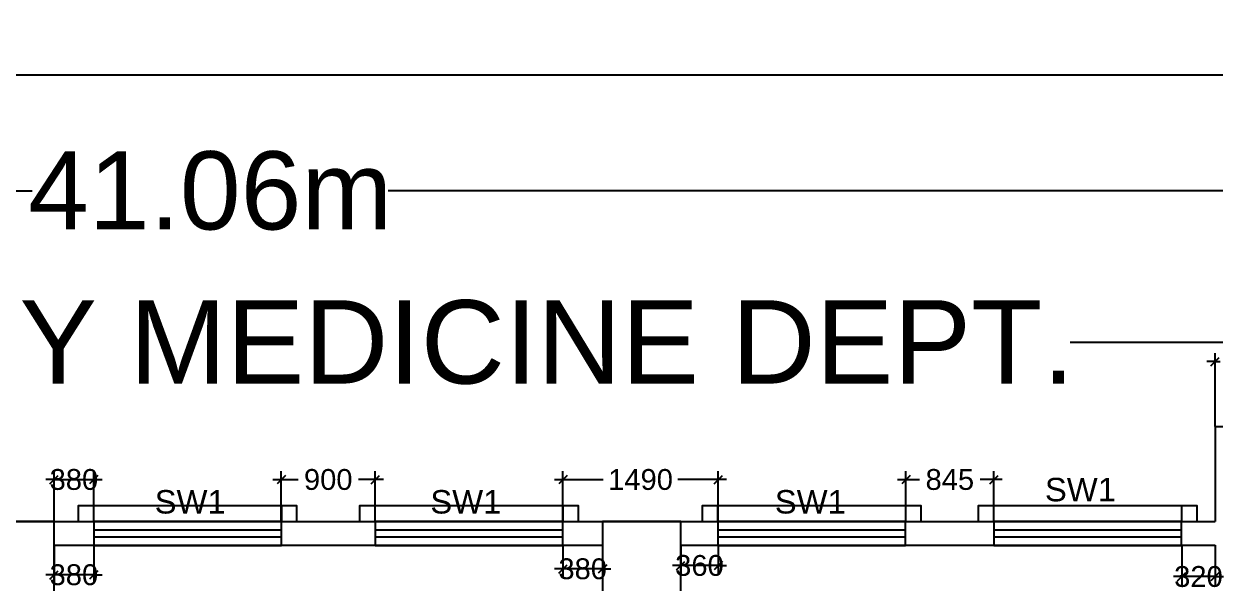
# Model space of a CAD drawing. Extents: x 6345096 to 6738923, y -6490958 to -6305885.
# Drawn here: x 6629621 to 6641049, y -6337609 to -6332241 of the extents above; entities that cross this region are included whole.
import ezdxf
from ezdxf.enums import TextEntityAlignment as Align

# ---------------------------------------------------------------- set-up
doc = ezdxf.new("R2010")
doc.units = 0
doc.header["$LTSCALE"] = 600
doc.header["$MEASUREMENT"] = 0
doc.header["$PDMODE"] = 35
doc.linetypes.add('HIDDEN', pattern=[0.375, 0.25, -0.125])
doc.layers.get('0').update_dxf_attribs({"linetype": 'CONTINUOUS'})
doc.layers.get('Defpoints').update_dxf_attribs({"linetype": 'CONTINUOUS'})
for name, color, linetype in [('chajja', 7, 'CONTINUOUS'), ('DIM', 8, 'CONTINUOUS'), ('DIM-TEXT', 8, 'CONTINUOUS'), ('Ele Proje.', 7, 'CONTINUOUS'), ('Fixed Glass', 171, 'CONTINUOUS'), ('HS', 251, 'CONTINUOUS'), ('joinery', 7, 'CONTINUOUS'), ('LA-column', 3, 'CONTINUOUS'), ('Walls', 7, 'CONTINUOUS'), ('WIN', 151, 'CONTINUOUS'), ('Working Dim', 5, 'CONTINUOUS')]:
    doc.layers.add(name, color=color, linetype=linetype)
doc.styles.add('ari', font='arial.ttf')
doc.styles.add('RT', font='romant.shx')
doc.styles.get("Standard").update_dxf_attribs({"font": 'romans.shx'})
doc.dimstyles.new('int. dim', dxfattribs={"dimtxt": 200, "dimasz": 80, "dimexe": 80, "dimexo": 0, "dimgap": 70, "dimtad": 0, "dimdec": 0, "dimzin": 12, "dimdsep": 46, "dimtxsty": 'ari', "dimblk": 'OBLIQUE', "dimcen": 2, "dimdle": 80, "dimclrd": 256, "dimclre": 256, "dimclrt": 6, "dimadec": 0, "dimazin": 0, "dimtfac": 1, "dimtdec": 0, "dimtix": 1, "dimtmove": 2, "dimatfit": 3, "dimfxl": 1, "dimtolj": 1, "dimtzin": 0, "dimlwd": -1, "dimlwe": -1, "dimarcsym": 0})
doc.dimstyles.new('STANDARD$0', dxfattribs={"dimscale": 0, "dimtxt": 150, "dimasz": 125, "dimexe": 0.75, "dimexo": 1, "dimgap": 25, "dimtad": 1, "dimdec": 0, "dimdsep": 46, "dimtxsty": 'Standard', "dimblk1": 'DOT', "dimblk2": 'DOT', "dimsah": 1, "dimcen": 2.5, "dimclrd": 1, "dimclre": 1, "dimclrt": 3, "dimadec": 0, "dimazin": 0, "dimtfac": 1, "dimtdec": 0, "dimtmove": 0, "dimatfit": 3, "dimldrblk": 'DOT', "dimfxl": 1, "dimtolj": 1, "dimtzin": 0, "dimarcsym": 0})
doc.dimstyles.new('TEXT', dxfattribs={"dimscale": 0, "dimtxt": 600, "dimasz": 300, "dimexe": 300, "dimexo": 30, "dimgap": 50, "dimtad": 0, "dimdec": 0, "dimzin": 0, "dimdsep": 46, "dimtxsty": 'RT', "dimblk": 'OBLIQUE', "dimcen": 0.09, "dimdle": 300, "dimclrd": 256, "dimclre": 256, "dimclrt": 170, "dimadec": 0, "dimazin": 0, "dimtfac": 1, "dimtdec": 0, "dimtofl": 0, "dimtmove": 2, "dimatfit": 3, "dimfxl": 1, "dimfrac": 2, "dimtolj": 1, "dimtzin": 0, "dimlwd": -1, "dimlwe": -1, "dimarcsym": 0})

# ---------------------------------------------------------------- blocks, each defined once
blk = doc.blocks.new('_Oblique')
at = {"color": 0, "linetype": 'ByBlock', "lineweight": -2}
blk.add_line((-0.5, -0.5), (0.5, 0.5), dxfattribs=at)
blk = doc.blocks.new('*D353')
at = {"layer": 'Defpoints', "color": 0, "transparency": 16777216}
for p in [(6641049, -6335483), (6641049, -6336105, 57), (6641729, -6336335, 47)]:
    blk.add_point(p, dxfattribs=at)
at = {"layer": 'Working Dim', "transparency": 16777216}
for p, q in [((6641049, -6336105), (6641049, -6335403)), ((6641729, -6336335), (6641729, -6335403)), ((6641049, -6335483), (6640969, -6335483)), ((6641049, -6335483), (6641098, -6335483)), ((6641729, -6335483), (6641681, -6335483)), ((6641729, -6335483), (6641809, -6335483))]:
    blk.add_line(p, q, dxfattribs=at)
at = {"layer": 'Working Dim', "transparency": 16777216, "xscale": 80, "yscale": 80, "zscale": 80}
blk.add_blockref('_Oblique', (6641049, -6335483), dxfattribs=at)
at = {"layer": 'Working Dim', "transparency": 16777216, "xscale": 80, "yscale": 80, "zscale": 80, "rotation": 180}
blk.add_blockref('_Oblique', (6641729, -6335483), dxfattribs=at)
at = {"layer": 'Working Dim', "color": 6, "transparency": 16777216, "insert": (6641389, -6335483), "char_height": 200, "attachment_point": 5, "style": 'ari'}
blk.add_mtext('\\A1;680', dxfattribs=at)
blk = doc.blocks.new('*D354')
at = {"layer": 'Defpoints', "color": 0, "transparency": 16777216}
for p in [(6638082, -6336615), (6638082, -6337016, 109), (6638927, -6337015, 110)]:
    blk.add_point(p, dxfattribs=at)
at = {"layer": 'Working Dim', "transparency": 16777216}
for p, q in [((6638082, -6337016), (6638082, -6336535)), ((6638927, -6337015), (6638927, -6336535)), ((6638002, -6336615), (6638213, -6336615)), ((6639007, -6336615), (6638796, -6336615))]:
    blk.add_line(p, q, dxfattribs=at)
at = {"layer": 'Working Dim', "transparency": 16777216, "xscale": 80, "yscale": 80, "zscale": 80, "rotation": 180}
blk.add_blockref('_Oblique', (6638082, -6336615), dxfattribs=at)
at = {"layer": 'Working Dim', "transparency": 16777216, "xscale": 80, "yscale": 80, "zscale": 80}
blk.add_blockref('_Oblique', (6638927, -6336615), dxfattribs=at)
at = {"layer": 'Working Dim', "color": 6, "transparency": 16777216, "insert": (6638504, -6336615), "char_height": 200, "attachment_point": 5, "style": 'ari'}
blk.add_mtext('\\A1;845', dxfattribs=at)
blk = doc.blocks.new('*D355')
at = {"layer": 'Defpoints', "color": 0, "transparency": 16777216}
for p in [(6634792, -6336615), (6634792, -6337015, 110), (6636282, -6337016, 109)]:
    blk.add_point(p, dxfattribs=at)
at = {"layer": 'Working Dim', "transparency": 16777216}
for p, q in [((6634792, -6337015), (6634792, -6336535)), ((6636282, -6337016), (6636282, -6336535)), ((6634712, -6336615), (6635178, -6336615)), ((6636362, -6336615), (6635896, -6336615))]:
    blk.add_line(p, q, dxfattribs=at)
at = {"layer": 'Working Dim', "transparency": 16777216, "xscale": 80, "yscale": 80, "zscale": 80, "rotation": 180}
blk.add_blockref('_Oblique', (6634792, -6336615), dxfattribs=at)
at = {"layer": 'Working Dim', "transparency": 16777216, "xscale": 80, "yscale": 80, "zscale": 80}
blk.add_blockref('_Oblique', (6636282, -6336615), dxfattribs=at)
at = {"layer": 'Working Dim', "color": 6, "transparency": 16777216, "insert": (6635537, -6336615), "char_height": 200, "attachment_point": 5, "style": 'ari'}
blk.add_mtext('\\A1;1490', dxfattribs=at)
blk = doc.blocks.new('*D356')
at = {"layer": 'Defpoints', "color": 0, "transparency": 16777216}
for p in [(6632091, -6336615), (6632091, -6337016, 95), (6632992, -6337015, 110)]:
    blk.add_point(p, dxfattribs=at)
at = {"layer": 'Working Dim', "transparency": 16777216}
for p, q in [((6632091, -6337016), (6632091, -6336535)), ((6632992, -6337015), (6632992, -6336535)), ((6632011, -6336615), (6632251, -6336615)), ((6633072, -6336615), (6632832, -6336615))]:
    blk.add_line(p, q, dxfattribs=at)
at = {"layer": 'Working Dim', "transparency": 16777216, "xscale": 80, "yscale": 80, "zscale": 80, "rotation": 180}
blk.add_blockref('_Oblique', (6632091, -6336615), dxfattribs=at)
at = {"layer": 'Working Dim', "transparency": 16777216, "xscale": 80, "yscale": 80, "zscale": 80}
blk.add_blockref('_Oblique', (6632992, -6336615), dxfattribs=at)
at = {"layer": 'Working Dim', "color": 6, "transparency": 16777216, "insert": (6632541, -6336615), "char_height": 200, "attachment_point": 5, "style": 'ari'}
blk.add_mtext('\\A1;900', dxfattribs=at)
blk = doc.blocks.new('*D357')
at = {"layer": 'Defpoints', "color": 0, "transparency": 16777216}
for p in [(6630291, -6336615), (6629911, -6337015, 43), (6630291, -6337016, 95)]:
    blk.add_point(p, dxfattribs=at)
at = {"layer": 'Working Dim', "transparency": 16777216}
for p, q in [((6629911, -6337015), (6629911, -6336535)), ((6630291, -6337016), (6630291, -6336535)), ((6629911, -6336615), (6629831, -6336615)), ((6629911, -6336615), (6630291, -6336615)), ((6630291, -6336615), (6630371, -6336615))]:
    blk.add_line(p, q, dxfattribs=at)
at = {"layer": 'Working Dim', "transparency": 16777216, "xscale": 80, "yscale": 80, "zscale": 80}
blk.add_blockref('_Oblique', (6629911, -6336615), dxfattribs=at)
at = {"layer": 'Working Dim', "transparency": 16777216, "xscale": 80, "yscale": 80, "zscale": 80, "rotation": 180}
blk.add_blockref('_Oblique', (6630291, -6336615), dxfattribs=at)
at = {"layer": 'Working Dim', "color": 6, "transparency": 16777216, "insert": (6630101, -6336615), "char_height": 200, "attachment_point": 5, "style": 'ari'}
blk.add_mtext('\\A1;380', dxfattribs=at)
blk = doc.blocks.new('*D391')
at = {"layer": 'Defpoints', "color": 0, "transparency": 16777216}
for p in [(6640729, -6337245, 110), (6641049, -6337245, 57), (6640729, -6337546)]:
    blk.add_point(p, dxfattribs=at)
at = {"layer": 'Working Dim', "transparency": 16777216}
for p, q in [((6640729, -6337245), (6640729, -6337626)), ((6641049, -6337245), (6641049, -6337626)), ((6640729, -6337546), (6640649, -6337546)), ((6641049, -6337546), (6640729, -6337546)), ((6641049, -6337546), (6641129, -6337546))]:
    blk.add_line(p, q, dxfattribs=at)
at = {"layer": 'Working Dim', "transparency": 16777216, "xscale": 80, "yscale": 80, "zscale": 80}
blk.add_blockref('_Oblique', (6640729, -6337546), dxfattribs=at)
at = {"layer": 'Working Dim', "transparency": 16777216, "xscale": 80, "yscale": 80, "zscale": 80, "rotation": 180}
blk.add_blockref('_Oblique', (6641049, -6337546), dxfattribs=at)
at = {"layer": 'Working Dim', "color": 6, "transparency": 16777216, "insert": (6640889, -6337546), "char_height": 200, "attachment_point": 5, "style": 'ari'}
blk.add_mtext('\\A1;320', dxfattribs=at)
blk = doc.blocks.new('*D392')
at = {"layer": 'Defpoints', "color": 0, "transparency": 16777216}
for p in [(6635922, -6337246, 108), (6636282, -6337245, 113), (6635922, -6337440)]:
    blk.add_point(p, dxfattribs=at)
at = {"layer": 'Working Dim', "transparency": 16777216}
for p, q in [((6635922, -6337246), (6635922, -6337520)), ((6636282, -6337245), (6636282, -6337520)), ((6635922, -6337440), (6635842, -6337440)), ((6636282, -6337440), (6635922, -6337440)), ((6636282, -6337440), (6636362, -6337440))]:
    blk.add_line(p, q, dxfattribs=at)
at = {"layer": 'Working Dim', "transparency": 16777216, "xscale": 80, "yscale": 80, "zscale": 80}
blk.add_blockref('_Oblique', (6635922, -6337440), dxfattribs=at)
at = {"layer": 'Working Dim', "transparency": 16777216, "xscale": 80, "yscale": 80, "zscale": 80, "rotation": 180}
blk.add_blockref('_Oblique', (6636282, -6337440), dxfattribs=at)
at = {"layer": 'Working Dim', "color": 6, "transparency": 16777216, "insert": (6636102, -6337440), "char_height": 200, "attachment_point": 5, "style": 'ari'}
blk.add_mtext('\\A1;360', dxfattribs=at)
blk = doc.blocks.new('*D393')
at = {"layer": 'Defpoints', "color": 0, "transparency": 16777216}
for p in [(6634792, -6337246, 105), (6635172, -6337246, 106), (6634792, -6337472)]:
    blk.add_point(p, dxfattribs=at)
at = {"layer": 'Working Dim', "transparency": 16777216}
for p, q in [((6634792, -6337246), (6634792, -6337552)), ((6635172, -6337246), (6635172, -6337552)), ((6634792, -6337472), (6634712, -6337472)), ((6635172, -6337472), (6634792, -6337472)), ((6635172, -6337472), (6635252, -6337472))]:
    blk.add_line(p, q, dxfattribs=at)
at = {"layer": 'Working Dim', "transparency": 16777216, "xscale": 80, "yscale": 80, "zscale": 80}
blk.add_blockref('_Oblique', (6634792, -6337472), dxfattribs=at)
at = {"layer": 'Working Dim', "transparency": 16777216, "xscale": 80, "yscale": 80, "zscale": 80, "rotation": 180}
blk.add_blockref('_Oblique', (6635172, -6337472), dxfattribs=at)
at = {"layer": 'Working Dim', "color": 6, "transparency": 16777216, "insert": (6634982, -6337472), "char_height": 200, "attachment_point": 5, "style": 'ari'}
blk.add_mtext('\\A1;380', dxfattribs=at)
blk = doc.blocks.new('*D394')
at = {"layer": 'Defpoints', "color": 0, "transparency": 16777216}
for p in [(6629911, -6337246, 47), (6630291, -6337246, 95), (6629911, -6337529)]:
    blk.add_point(p, dxfattribs=at)
at = {"layer": 'Working Dim', "transparency": 16777216}
for p, q in [((6629911, -6337246), (6629911, -6337609)), ((6630291, -6337246), (6630291, -6337609)), ((6629911, -6337529), (6629831, -6337529)), ((6630291, -6337529), (6629911, -6337529)), ((6630291, -6337529), (6630371, -6337529))]:
    blk.add_line(p, q, dxfattribs=at)
at = {"layer": 'Working Dim', "transparency": 16777216, "xscale": 80, "yscale": 80, "zscale": 80}
blk.add_blockref('_Oblique', (6629911, -6337529), dxfattribs=at)
at = {"layer": 'Working Dim', "transparency": 16777216, "xscale": 80, "yscale": 80, "zscale": 80, "rotation": 180}
blk.add_blockref('_Oblique', (6630291, -6337529), dxfattribs=at)
at = {"layer": 'Working Dim', "color": 6, "transparency": 16777216, "insert": (6630101, -6337529), "char_height": 200, "attachment_point": 5, "style": 'ari'}
blk.add_mtext('\\A1;380', dxfattribs=at)
blk = doc.blocks.new('*D464')
at = {"layer": 'Defpoints', "color": 0, "transparency": 16777216}
for p in [(6651939, -6332733), (6531899, -6337015, 5), (6651939, -6337165, 1)]:
    blk.add_point(p, dxfattribs=at)
at = {"layer": 'DIM', "color": 8, "transparency": 16777216}
for p, q in [((6531899, -6337015), (6531899, -6332433)), ((6651939, -6337165), (6651939, -6332433)), ((6531599, -6332733), (6589970, -6332733)), ((6652239, -6332733), (6593868, -6332733))]:
    blk.add_line(p, q, dxfattribs=at)
at = {"layer": 'DIM', "color": 8, "transparency": 16777216, "xscale": 300, "yscale": 300, "zscale": 300, "rotation": 180}
blk.add_blockref('_Oblique', (6531899, -6332733), dxfattribs=at)
at = {"layer": 'DIM', "color": 8, "transparency": 16777216, "xscale": 300, "yscale": 300, "zscale": 300}
blk.add_blockref('_Oblique', (6651939, -6332733), dxfattribs=at)
at = {"layer": 'DIM', "color": 7, "transparency": 16777216, "insert": (6591919, -6332733), "char_height": 750, "attachment_point": 5, "style": 'ari'}
blk.add_mtext('\\A1;120.04m', dxfattribs=at)
blk = doc.blocks.new('*D467')
at = {"layer": 'Defpoints', "color": 0, "transparency": 16777216}
for p in [(6651939, -6333845), (6610880, -6337165), (6651939, -6337165, 1)]:
    blk.add_point(p, dxfattribs=at)
at = {"layer": 'DIM', "color": 8, "transparency": 16777216}
for p, q in [((6610880, -6337165), (6610880, -6333545)), ((6651939, -6337165), (6651939, -6333545)), ((6610580, -6333845), (6629701, -6333845)), ((6652239, -6333845), (6633117, -6333845))]:
    blk.add_line(p, q, dxfattribs=at)
at = {"layer": 'DIM', "color": 8, "transparency": 16777216, "xscale": 300, "yscale": 300, "zscale": 300, "rotation": 180}
blk.add_blockref('_Oblique', (6610880, -6333845), dxfattribs=at)
at = {"layer": 'DIM', "color": 8, "transparency": 16777216, "xscale": 300, "yscale": 300, "zscale": 300}
blk.add_blockref('_Oblique', (6651939, -6333845), dxfattribs=at)
at = {"layer": 'DIM', "color": 7, "transparency": 16777216, "insert": (6631409, -6333845), "char_height": 750, "attachment_point": 5, "style": 'ari'}
blk.add_mtext('\\A1;41.06m', dxfattribs=at)
blk = doc.blocks.new('*D1283')
at = {"layer": 'Defpoints', "color": 0, "linetype": 'Continuous', "transparency": 16777216}
for p in [(6651939, -6335299), (6610880, -6337535, 2), (6651939, -6337536, 1)]:
    blk.add_point(p, dxfattribs=at)
at = {"layer": 'DIM-TEXT', "transparency": 16777216}
for p, q in [((6610880, -6337535), (6610880, -6334999)), ((6651939, -6337536), (6651939, -6334999)), ((6610580, -6335299), (6623160, -6335299)), ((6652239, -6335299), (6639659, -6335299))]:
    blk.add_line(p, q, dxfattribs=at)
at = {"layer": 'DIM-TEXT', "linetype": 'Continuous', "transparency": 16777216, "xscale": 300, "yscale": 300, "zscale": 300, "rotation": 180}
blk.add_blockref('_Oblique', (6610880, -6335299), dxfattribs=at)
at = {"layer": 'DIM-TEXT', "linetype": 'Continuous', "transparency": 16777216, "xscale": 300, "yscale": 300, "zscale": 300}
blk.add_blockref('_Oblique', (6651939, -6335299), dxfattribs=at)
at = {"layer": 'DIM-TEXT', "color": 170, "linetype": 'Continuous', "transparency": 16777216, "insert": (6631410, -6335299), "char_height": 750, "attachment_point": 5, "style": 'ari'}
blk.add_mtext('\\A1;{\\H1.067x;EMERGENCY MEDICINE DEPT.}', dxfattribs=at)
blk = doc.blocks.new('A$C2CD672AE')
at = {"layer": 'Ele Proje.', "color": 8, "linetype": 'HIDDEN'}
for points, elevation in [([(99971.7, 119408.1), (99971.7, 119558.1), (99821.7, 119558.1), (99821.7, 119408.1)], 52.6), ([(101921.7, 119408.1), (101921.7, 119558.1), (101771.7, 119558.1), (101771.7, 119408.1)], 52.6), ([(102672.2, 119408.1), (102672.2, 119558.1), (102522.2, 119558.1), (102522.2, 119408.1)], 67.4), ([(104622.2, 119408.1), (104622.2, 119558.1), (104472.2, 119558.1), (104472.2, 119408.1)], 67.4), ([(105959.4, 119408.1), (105959.4, 119558.1), (105809.4, 119558.1), (105809.4, 119408.1)], 66.4), ([(107909.4, 119408.1), (107909.4, 119558.1), (107759.4, 119558.1), (107759.4, 119408.1)], 66.4), ([(108607.7, 119408.1), (108607.7, 119558.1), (108457.7, 119558.1), (108457.7, 119408.1)], 67.4), ([(110557.7, 119408.1), (110557.7, 119558.1), (110407.7, 119558.1), (110407.7, 119408.1)], 67.4)]:
    blk.add_lwpolyline(points, dxfattribs=dict(at, elevation=elevation))
at = {"layer": 'Fixed Glass', "color": 8, "linetype": 'HIDDEN'}
for p, q in [((110407.7, 119408.1, 67.4), (108607.7, 119408.1, 67.4)), ((108607.7, 119408.1, 67.4), (108607.7, 119178.1, 67.4)), ((110407.7, 119325.3, 67.4), (108607.7, 119325.3, 67.4)), ((110407.7, 119178.1, 67.4), (110407.7, 119408.1, 67.4)), ((108607.7, 119260.9, 67.4), (110407.7, 119260.9, 67.4)), ((108607.7, 119178.1, 67.4), (110407.7, 119178.1, 67.4))]:
    blk.add_line(p, q, dxfattribs=at)
at = {"layer": 'Walls', "color": 8, "linetype": 'HIDDEN'}
for p, q in [((110730, 120318.5), (116570.6, 120318.5)), ((110730, 120318.5), (110730, 119408.4)), ((76530.1, 119408.5), (110730, 119408.4)), ((99592.1, 119178.4), (104852.6, 119178.4)), ((104852.7, 119178.1), (99592.2, 119178.2)), ((105602.6, 119178.4), (110730, 119178.4)), ((110730, 119178), (105602.7, 119178.1))]:
    blk.add_line(p, q, dxfattribs=at)

msp = doc.modelspace()

# ---------------------------------------------------------------- linework, layer by layer
at = {"layer": 'chajja', "color": 8}
for p, q in [((6632091.1, -6336865.837), (6630291.1, -6336865.837)), ((6634791.611, -6336865.837), (6632991.611, -6336865.837)), ((6638078.75, -6336865.837), (6636278.75, -6336865.837)), ((6640727.121, -6336865.837), (6638927.121, -6336865.837))]:
    msp.add_line(p, q, dxfattribs=at)
at = {"layer": 'Ele Proje.'}
for points, elevation in [([(6630291.1, -6337015.837), (6630291.1, -6336865.837), (6630141.1, -6336865.837), (6630141.1, -6337015.837)], 52.579), ([(6632241.1, -6337015.837), (6632241.1, -6336865.837), (6632091.1, -6336865.837), (6632091.1, -6337015.837)], 52.579), ([(6632991.611, -6337015.837), (6632991.611, -6336865.837), (6632841.611, -6336865.837), (6632841.611, -6337015.837)], 67.409), ([(6634941.611, -6337015.837), (6634941.611, -6336865.837), (6634791.611, -6336865.837), (6634791.611, -6337015.837)], 67.409), ([(6636278.75, -6337015.837), (6636278.75, -6336865.837), (6636128.75, -6336865.837), (6636128.75, -6337015.837)], 66.378), ([(6638228.75, -6337015.837), (6638228.75, -6336865.837), (6638078.75, -6336865.837), (6638078.75, -6337015.837)], 66.378), ([(6638927.121, -6337015.837), (6638927.121, -6336865.837), (6638777.121, -6336865.837), (6638777.121, -6337015.837)], 67.409), ([(6640877.121, -6337015.837), (6640877.121, -6336865.837), (6640727.121, -6336865.837), (6640727.121, -6337015.837)], 67.409)]:
    msp.add_lwpolyline(points, dxfattribs=dict(at, elevation=elevation))
at = {"layer": 'Fixed Glass'}
for p, q in [((6640727.121, -6337015.807, 67.409), (6638927.121, -6337015.807, 67.409)), ((6638927.121, -6337015.807, 67.409), (6638927.121, -6337245.807, 67.409)), ((6640727.121, -6337245.807, 67.409), (6640727.121, -6337015.807, 67.409)), ((6640727.121, -6337098.59, 67.409), (6638927.121, -6337098.59, 67.409)), ((6638927.121, -6337163.024, 67.409), (6640727.121, -6337163.024, 67.409)), ((6638927.121, -6337245.807, 67.409), (6640727.121, -6337245.807, 67.409))]:
    msp.add_line(p, q, dxfattribs=at)
at = {"layer": 'LA-column', "color": 2, "elevation": 1.031}
for points in [[(6629160.354, -6337765.45), (6629910.354, -6337765.45), (6629910.354, -6337015.45), (6629160.354, -6337015.45)], [(6635171.855, -6337765.45), (6635921.855, -6337765.45), (6635921.855, -6337015.45), (6635171.855, -6337015.45)]]:
    msp.add_lwpolyline(points, close=True, dxfattribs=at)
at = {"layer": 'Walls', "linetype": 'Continuous'}
for p, q in [((6641049.354, -6336105.438), (6646889.933, -6336105.438)), ((6606849.44, -6337015.381), (6641049.354, -6337015.5)), ((6629911.442, -6337245.461), (6635171.942, -6337245.479)), ((6635172.122, -6337245.789), (6629911.621, -6337245.702)), ((6635921.942, -6337245.482), (6641049.353, -6337245.5)), ((6641049.35, -6337245.885), (6635922.122, -6337245.801))]:
    msp.add_line(p, q, dxfattribs=at)
at = {"layer": 'Walls'}
msp.add_line((6641049.354, -6336105.438), (6641049.354, -6337015.5), dxfattribs=at)
at = {"layer": 'WIN', "linetype": 'Continuous'}
for p, q in [((6632091.1, -6337015.807, 52.579), (6630291.1, -6337015.807, 52.579)), ((6630291.1, -6337015.807, 52.579), (6630291.1, -6337245.807, 52.579)), ((6632091.1, -6337245.807, 52.579), (6632091.1, -6337015.807, 52.579)), ((6634792.042, -6337015.782, 62.408), (6632992.042, -6337015.782, 62.408)), ((6632992.042, -6337015.782, 62.408), (6632992.042, -6337245.782, 62.408)), ((6634792.042, -6337245.782, 62.408), (6634792.042, -6337015.782, 62.408)), ((6638079.181, -6337015.807, 71.186), (6636279.181, -6337015.807, 71.186)), ((6636279.181, -6337015.807, 71.186), (6636279.181, -6337245.807, 71.186)), ((6638079.181, -6337245.807, 71.186), (6638079.181, -6337015.807, 71.186)), ((6632091.1, -6337098.59, 52.579), (6630291.1, -6337098.59, 52.579)), ((6634792.042, -6337098.566, 62.408), (6632992.042, -6337098.566, 62.408)), ((6638079.181, -6337098.59, 71.186), (6636279.181, -6337098.59, 71.186)), ((6630291.1, -6337163.024, 52.579), (6632091.1, -6337163.024, 52.579)), ((6630291.1, -6337245.807, 52.579), (6632091.1, -6337245.807, 52.579)), ((6632992.042, -6337162.999, 62.408), (6634792.042, -6337162.999, 62.408)), ((6632992.042, -6337245.782, 62.408), (6634792.042, -6337245.782, 62.408)), ((6636279.181, -6337163.024, 71.186), (6638079.181, -6337163.024, 71.186)), ((6636279.181, -6337245.807, 71.186), (6638079.181, -6337245.807, 71.186))]:
    msp.add_line(p, q, dxfattribs=at)

# ---------------------------------------------------------------- block references
at = {"layer": 'HS'}
msp.add_blockref('A$C2CD672AE', (6530319.294, -6456423.902, 8.17), dxfattribs=at)

# ---------------------------------------------------------------- texts
at = {"layer": 'joinery', "style": 'ari'}
for p in [(6639756.87, -6336823.041, -14.774), (6631216.659, -6336940.474, 2.028), (6633861.048, -6336940.474, 2.028), (6637165.699, -6336940.474, 2.028)]:
    msp.add_text('SW1', height=225, dxfattribs=at).set_placement(p, align=Align.CENTER)

# ---------------------------------------------------------------- dimensions: what is measured, and where the dimension line sits
at = {"layer": 'DIM'}
for base, p1, picture, middle in [((6651939.059, -6332733.427), (6531899.389, -6337015.366, 5.131), '*D464', (6591919.224, -6332733.427)), ((6651939.059, -6333844.636), (6610879.531, -6337165.318), '*D467', (6631409.295, -6333844.636))]:
    dim = msp.add_linear_dim(base=base, p1=p1, p2=(6651939.059, -6337165.48, 1.031), dimstyle='STANDARD$0', override={"dimscale": 1, "dimtxt": 750, "dimasz": 300, "dimexe": 300, "dimexo": 0, "dimgap": 1, "dimtad": 0, "dimdec": 2, "dimlfac": 0.001, "dimzin": 0, "dimpost": 'm', "dimtxsty": 'ari', "dimblk1": 'Oblique', "dimblk2": 'Oblique', "dimcen": 0, "dimdle": 300, "dimclrd": 8, "dimclre": 8, "dimclrt": 7, "dimadec": 2, "dimtdec": 2, "dimtmove": 2, "dimfxl": 0.75, "dimfrac": 1, "dimlwd": 65535, "dimlwe": 65535}, dxfattribs=at)
    dim.commit()
    dim.dimension.update_dxf_attribs({"geometry": picture, "text_midpoint": middle})
at = {"layer": 'DIM-TEXT', "linetype": 'Continuous'}
dim = msp.add_linear_dim(base=(6651939.497, -6335299.46, -12.768), p1=(6610879.531, -6337535.431, -10.486), p2=(6651939.497, -6337535.544, -11.737), text='{\\H1.067x;EMERGENCY MEDICINE DEPT.}', dimstyle='TEXT', override={"dimscale": 1, "dimtxt": 750, "dimexo": 0, "dimtxsty": 'ari'}, dxfattribs=at)
dim.commit()
dim.dimension.update_dxf_attribs({"geometry": '*D1283', "text_midpoint": (6631409.514, -6335299.46, -12.768)})
at = {"layer": 'Working Dim', "color": 6}
for base, p1, p2, picture, middle in [((6641049.354, -6335482.98, -42.231), (6641729.442, -6336335.438, 5.131), (6641049.354, -6336105.438, 14.83), '*D353', (6641389.398, -6335482.98, -42.231)), ((6630291.1, -6336614.752, -42.231), (6629911.354, -6337015.461, 1.018), (6630291.1, -6337015.837, 52.579), '*D357', (6630101.227, -6336614.752, -42.231)), ((6634791.611, -6336614.752, -42.231), (6636281.75, -6337015.837, 66.378), (6634791.611, -6337015.478, 67.409), '*D355', (6635536.68, -6336614.752, -42.231)), ((6638081.75, -6336614.752, -42.231), (6638927.121, -6337015.492, 67.409), (6638081.75, -6337015.837, 66.378), '*D354', (6638504.435, -6336614.752, -42.231)), ((6629911.442, -6337528.55, -42.231), (6630291.1, -6337245.807, 52.579), (6629911.442, -6337245.807, 5.131), '*D394', (6630101.271, -6337528.55, -42.231)), ((6634792.042, -6337472.367, -42.231), (6635171.942, -6337245.789, 63.423), (6634792.042, -6337245.789, 62.408), '*D393', (6634981.992, -6337472.367, -42.231)), ((6635922.122, -6337439.688, -42.231), (6636282.181, -6337245.483, 71.186), (6635922.122, -6337245.801, 65.426), '*D392', (6636102.152, -6337439.688, -42.231)), ((6640729.085, -6337546.167, -42.231), (6641049.353, -6337245.5, 14.83), (6640729.085, -6337245.433, 67.409), '*D391', (6640889.219, -6337546.167, -42.231))]:
    dim = msp.add_linear_dim(base=base, p1=p1, p2=p2, angle=180, dimstyle='int. dim', override={"dimtxt": 200, "dimarcsym": 1}, dxfattribs=at)
    dim.commit()
    dim.dimension.update_dxf_attribs({"geometry": picture, "text_midpoint": middle})
dim = msp.add_linear_dim(base=(6632091.1, -6336614.752, -42.231), p1=(6632991.611, -6337015.472, 67.409), p2=(6632091.1, -6337015.837, 52.579), angle=180, text='900', dimstyle='int. dim', override={"dimtxt": 200, "dimarcsym": 1}, dxfattribs=at)
dim.commit()
dim.dimension.update_dxf_attribs({"geometry": '*D356', "text_midpoint": (6632541.355, -6336614.752, -42.231)})

doc.saveas('drawing.dxf')
